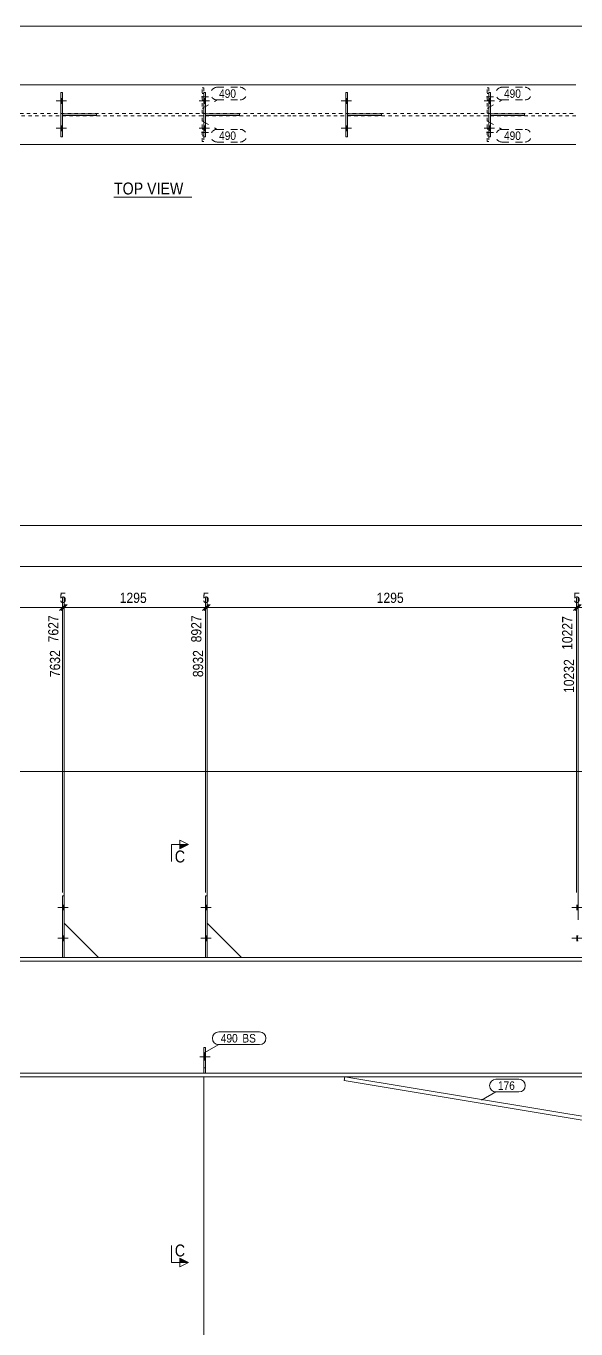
# Model space of a CAD drawing. Header units: millimetres. Extents: x 2 to 825, y 1 to 579.
# Drawn here: x 418.2 to 579.3, y 197.3 to 579 of the extents above; entities that cross this region are included whole.
import ezdxf

# ---------------------------------------------------------------- set-up
doc = ezdxf.new("R2010")
doc.units = ezdxf.units.MM
for name, pattern in [('XKITLINE00', [0]), ('XKITLINE01', [4, 1, -1, 1, -1]), ('XKITLINE02', [4, 2, -2])]:
    doc.linetypes.add(name, pattern=pattern)
for name, color, linetype, lineweight in [('Bolt', 3, 'Continuous', 0), ('Dimensions', 7, 'Continuous', 0), ('DrawingSheet', 5, 'Continuous', 0), ('OtherObjectType', 7, 'Continuous', 0), ('Part', 2, 'Continuous', 0), ('PartMark', 7, 'Continuous', 0), ('Section', 6, 'Continuous', 0)]:
    doc.layers.add(name, color=color, linetype=linetype, lineweight=lineweight)
doc.styles.add('ARIAL', font='ARIAL.TTF')

# ---------------------------------------------------------------- blocks, each defined once
blk = doc.blocks.new('*A20')
at = {"layer": 'Part', "color": 2, "linetype": 'XKITLINE00', "lineweight": 0}
for p, q in [((412.88, 306.14), (454.36, 306.14)), ((454.46, 306.14), (496.26, 306.14)), ((496.36, 306.14), (703.03, 306.14)), ((454.36, 305.04), (412.88, 305.04)), ((496.26, 305.04), (454.46, 305.04)), ((704.13, 305.04), (496.36, 305.04)), ((454.36, 272.24), (412.88, 272.24)), ((412.88, 271.14), (454.36, 271.14)), ((496.26, 272.24), (454.46, 272.24)), ((454.46, 271.14), (496.26, 271.14)), ((712.35, 272.24), (496.36, 272.24)), ((496.36, 271.14), (712.23, 271.14))]:
    blk.add_line(p, q, dxfattribs=at)
at = {"layer": 'Part', "color": 7, "linetype": 'XKITLINE01', "lineweight": 0}
for p, q in [((454.36, 306.13), (412.88, 306.13)), ((496.26, 306.13), (454.46, 306.13)), ((703.03, 306.13), (496.36, 306.13))]:
    blk.add_line(p, q, dxfattribs=at)
blk = doc.blocks.new('*A22')
at = {"layer": 'Part', "color": 2, "linetype": 'XKITLINE00', "lineweight": 0}
for p, q in [((471.26, 324.14), (470.76, 324.14)), ((470.76, 324.14), (470.76, 306.14)), ((471.26, 306.14), (471.26, 324.14))]:
    blk.add_line(p, q, dxfattribs=at)
at = {"layer": 'Part', "color": 7, "linetype": 'XKITLINE01', "lineweight": 0}
blk.add_line((470.76, 306.14), (471.26, 306.14), dxfattribs=at)
blk = doc.blocks.new('*A23')
at = {"layer": 'Part', "color": 2, "linetype": 'XKITLINE00', "lineweight": 0}
blk.add_line((481.26, 306.14), (471.26, 316.14), dxfattribs=at)
at = {"layer": 'Part', "color": 7, "linetype": 'XKITLINE01', "lineweight": 0}
for p, q in [((471.26, 316.14), (471.26, 306.14)), ((471.26, 306.14), (481.26, 306.14))]:
    blk.add_line(p, q, dxfattribs=at)
blk = doc.blocks.new('*A24')
at = {"layer": 'Part', "color": 7, "linetype": 'XKITLINE01', "lineweight": 0}
for p, q in [((470.26, 279.74), (470.26, 272.24)), ((470.76, 279.74), (470.26, 279.74)), ((470.76, 272.24), (470.76, 279.74)), ((470.26, 273.74), (470.76, 273.74)), ((470.26, 272.24), (470.76, 272.24))]:
    blk.add_line(p, q, dxfattribs=at)
blk = doc.blocks.new('*A27')
at = {"layer": 'Part', "color": 2, "linetype": 'XKITLINE00', "lineweight": 0}
blk.add_line((439.36, 306.14), (429.36, 316.14), dxfattribs=at)
at = {"layer": 'Part', "color": 7, "linetype": 'XKITLINE01', "lineweight": 0}
for p, q in [((429.36, 316.14), (429.36, 306.14)), ((429.36, 306.14), (439.36, 306.14))]:
    blk.add_line(p, q, dxfattribs=at)
blk = doc.blocks.new('*A34')
at = {"layer": 'Part', "color": 2, "linetype": 'XKITLINE00', "lineweight": 0}
for p, q in [((470.26, 272.24), (470.26, 279.74)), ((470.26, 279.74), (470.76, 279.74)), ((470.76, 279.74), (470.76, 272.24))]:
    blk.add_line(p, q, dxfattribs=at)
at = {"layer": 'Part', "color": 7, "linetype": 'XKITLINE01', "lineweight": 0}
for p, q in [((470.26, 273.74), (470.76, 273.74)), ((470.76, 272.24), (470.26, 272.24))]:
    blk.add_line(p, q, dxfattribs=at)
blk = doc.blocks.new('*A35')
at = {"layer": 'Part', "color": 2, "linetype": 'XKITLINE00', "lineweight": 0}
for p, q in [((429.36, 324.14), (428.86, 324.14)), ((428.86, 324.14), (428.86, 306.14)), ((429.36, 306.14), (429.36, 324.14))]:
    blk.add_line(p, q, dxfattribs=at)
at = {"layer": 'Part', "color": 7, "linetype": 'XKITLINE01', "lineweight": 0}
blk.add_line((428.86, 306.14), (429.36, 306.14), dxfattribs=at)
blk = doc.blocks.new('*A51')
at = {"layer": 'Part', "color": 2, "linetype": 'XKITLINE00', "lineweight": 0}
for p, q in [((511.36, 270.05), (511.54, 271.14)), ((708.78, 238.42), (511.54, 271.14)), ((712.08, 269.69), (710.77, 271.14)), ((708.67, 237.33), (511.36, 270.05))]:
    blk.add_line(p, q, dxfattribs=at)
at = {"layer": 'Part', "color": 7, "linetype": 'XKITLINE01', "lineweight": 0}
for p, q in [((710.77, 271.14), (511.54, 271.14)), ((712.08, 269.69), (708.67, 237.33))]:
    blk.add_line(p, q, dxfattribs=at)
blk = doc.blocks.new('*A56')
at = {"layer": 'Bolt'}
for points in [[(579.44, 321.44), (579.94, 321.44), (579.94, 320.04), (579.44, 320.04)], [(579.44, 321.44), (579.94, 321.44), (579.94, 320.04), (579.44, 320.04)], [(579.44, 312.44), (579.94, 312.44), (579.94, 311.04), (579.44, 311.04)], [(579.44, 312.44), (579.94, 312.44), (579.94, 311.04), (579.44, 311.04)]]:
    blk.add_hatch(color=3, dxfattribs=at).paths.add_polyline_path(points, flags=17)
at = {"layer": 'Bolt', "color": 3, "linetype": 'XKITLINE00', "lineweight": 0}
for p, q in [((581.1, 320.74), (578.1, 320.74)), ((581.1, 320.74), (578.1, 320.74)), ((579.94, 321.44), (579.44, 321.44)), ((579.94, 321.44), (579.44, 321.44)), ((579.94, 320.04), (579.44, 320.04)), ((579.94, 320.04), (579.44, 320.04)), ((581.1, 311.74), (578.1, 311.74)), ((581.1, 311.74), (578.1, 311.74)), ((579.94, 312.44), (579.44, 312.44)), ((579.94, 312.44), (579.44, 312.44)), ((579.94, 311.04), (579.44, 311.04)), ((579.94, 311.04), (579.44, 311.04))]:
    blk.add_line(p, q, dxfattribs=at)
blk = doc.blocks.new('*A57')
at = {"layer": 'Bolt'}
for points in [[(470.76, 321.44), (471.26, 321.44), (471.26, 320.04), (470.76, 320.04)], [(470.76, 321.44), (471.26, 321.44), (471.26, 320.04), (470.76, 320.04)], [(470.76, 312.44), (471.26, 312.44), (471.26, 311.04), (470.76, 311.04)], [(470.76, 312.44), (471.26, 312.44), (471.26, 311.04), (470.76, 311.04)]]:
    blk.add_hatch(color=3, dxfattribs=at).paths.add_polyline_path(points, flags=17)
at = {"layer": 'Bolt', "color": 3, "linetype": 'XKITLINE00', "lineweight": 0}
for p, q in [((472.42, 320.74), (469.42, 320.74)), ((472.42, 320.74), (469.42, 320.74)), ((471.26, 321.44), (470.76, 321.44)), ((471.26, 321.44), (470.76, 321.44)), ((471.26, 320.04), (470.76, 320.04)), ((471.26, 320.04), (470.76, 320.04)), ((472.42, 311.74), (469.42, 311.74)), ((472.42, 311.74), (469.42, 311.74)), ((471.26, 312.44), (470.76, 312.44)), ((471.26, 312.44), (470.76, 312.44)), ((471.26, 311.04), (470.76, 311.04)), ((471.26, 311.04), (470.76, 311.04))]:
    blk.add_line(p, q, dxfattribs=at)
blk = doc.blocks.new('*A58')
at = {"layer": 'Bolt', "color": 3, "linetype": 'XKITLINE02', "lineweight": 0}
for p, q in [((472.11, 277.04), (469.11, 277.04)), ((470.76, 278.02), (470.26, 278.02)), ((470.76, 276.06), (470.26, 276.06))]:
    blk.add_line(p, q, dxfattribs=at)
blk = doc.blocks.new('*A64')
at = {"layer": 'Bolt'}
blk.add_hatch(color=3, dxfattribs=at).paths.add_polyline_path([(470.76, 276.06), (470.26, 276.06), (470.26, 278.02), (470.76, 278.02)], flags=17)
at = {"layer": 'Bolt', "color": 3, "linetype": 'XKITLINE00', "lineweight": 0}
for p, q in [((472.11, 277.04), (469.11, 277.04)), ((470.76, 278.02), (470.26, 278.02)), ((470.76, 276.06), (470.26, 276.06))]:
    blk.add_line(p, q, dxfattribs=at)
blk = doc.blocks.new('*A65')
at = {"layer": 'Bolt'}
for points in [[(428.86, 321.44), (429.36, 321.44), (429.36, 320.04), (428.86, 320.04)], [(428.86, 321.44), (429.36, 321.44), (429.36, 320.04), (428.86, 320.04)], [(428.86, 312.44), (429.36, 312.44), (429.36, 311.04), (428.86, 311.04)], [(428.86, 312.44), (429.36, 312.44), (429.36, 311.04), (428.86, 311.04)]]:
    blk.add_hatch(color=3, dxfattribs=at).paths.add_polyline_path(points, flags=17)
at = {"layer": 'Bolt', "color": 3, "linetype": 'XKITLINE00', "lineweight": 0}
for p, q in [((430.52, 320.74), (427.52, 320.74)), ((430.52, 320.74), (427.52, 320.74)), ((429.36, 321.44), (428.86, 321.44)), ((429.36, 321.44), (428.86, 321.44)), ((429.36, 320.04), (428.86, 320.04)), ((429.36, 320.04), (428.86, 320.04)), ((430.52, 311.74), (427.52, 311.74)), ((430.52, 311.74), (427.52, 311.74)), ((429.36, 312.44), (428.86, 312.44)), ((429.36, 312.44), (428.86, 312.44)), ((429.36, 311.04), (428.86, 311.04)), ((429.36, 311.04), (428.86, 311.04))]:
    blk.add_line(p, q, dxfattribs=at)
blk = doc.blocks.new('*A67')
at = {"layer": 'Bolt'}
for points in [[(428.36, 557.75), (428.86, 557.75), (428.86, 556.35), (428.36, 556.35)], [(428.36, 557.75), (428.86, 557.75), (428.86, 556.35), (428.36, 556.35)], [(428.36, 549.75), (428.86, 549.75), (428.86, 548.35), (428.36, 548.35)], [(428.36, 549.75), (428.86, 549.75), (428.86, 548.35), (428.36, 548.35)]]:
    blk.add_hatch(color=3, dxfattribs=at).paths.add_polyline_path(points, flags=17)
at = {"layer": 'Bolt', "color": 3, "linetype": 'XKITLINE00', "lineweight": 0}
for p, q in [((428.86, 557.75), (428.36, 557.75)), ((428.86, 557.75), (428.36, 557.75)), ((430.02, 557.05), (427.02, 557.05)), ((430.02, 557.05), (427.02, 557.05)), ((428.86, 556.35), (428.36, 556.35)), ((428.86, 556.35), (428.36, 556.35)), ((428.86, 549.75), (428.36, 549.75)), ((428.86, 549.75), (428.36, 549.75)), ((430.02, 549.05), (427.02, 549.05)), ((430.02, 549.05), (427.02, 549.05)), ((428.86, 548.35), (428.36, 548.35)), ((428.86, 548.35), (428.36, 548.35))]:
    blk.add_line(p, q, dxfattribs=at)
blk = doc.blocks.new('*A78')
at = {"layer": 'Part', "color": 2, "linetype": 'XKITLINE00', "lineweight": 0}
for p, q in [((453.86, 561.8), (412.38, 561.8)), ((495.76, 561.8), (453.96, 561.8)), ((537.34, 561.8), (495.86, 561.8)), ((579.24, 561.8), (537.44, 561.8)), ((453.86, 544.3), (412.38, 544.3)), ((495.76, 544.3), (453.96, 544.3)), ((537.34, 544.3), (495.86, 544.3)), ((579.24, 544.3), (537.44, 544.3))]:
    blk.add_line(p, q, dxfattribs=at)
at = {"layer": 'Part', "color": 7, "linetype": 'XKITLINE01', "lineweight": 0}
for p, q in [((412.38, 553.4), (453.86, 553.4)), ((453.86, 552.7), (412.38, 552.7)), ((453.96, 553.4), (495.76, 553.4)), ((495.76, 552.7), (453.96, 552.7)), ((495.86, 553.4), (537.34, 553.4)), ((537.34, 552.7), (495.86, 552.7)), ((537.44, 553.4), (579.24, 553.4)), ((579.24, 552.7), (537.44, 552.7))]:
    blk.add_line(p, q, dxfattribs=at)
blk = doc.blocks.new('*A80')
at = {"layer": 'Part', "color": 2, "linetype": 'XKITLINE00', "lineweight": 0}
for p, q in [((553.74, 546.55), (553.74, 559.55)), ((553.74, 559.55), (554.24, 559.55)), ((554.24, 559.55), (554.24, 546.55)), ((554.24, 546.55), (553.74, 546.55))]:
    blk.add_line(p, q, dxfattribs=at)
blk = doc.blocks.new('*A81')
at = {"layer": 'Part', "color": 2, "linetype": 'XKITLINE00', "lineweight": 0}
for p, q in [((554.24, 553.3), (564.24, 553.3)), ((564.24, 552.8), (554.24, 552.8)), ((564.24, 552.8), (564.24, 553.3))]:
    blk.add_line(p, q, dxfattribs=at)
at = {"layer": 'Part', "color": 7, "linetype": 'XKITLINE01', "lineweight": 0}
blk.add_line((554.24, 552.8), (554.24, 553.3), dxfattribs=at)
blk.add_line((554.24, 552.8), (554.24, 553.3), dxfattribs=at)
blk = doc.blocks.new('*A82')
at = {"layer": 'Part', "color": 7, "linetype": 'XKITLINE01', "lineweight": 0}
for p, q in [((553.24, 553.45), (553.24, 560.95)), ((553.24, 560.95), (553.74, 560.95)), ((553.74, 560.95), (553.74, 553.45)), ((553.24, 554.95), (553.74, 554.95)), ((553.74, 553.45), (553.24, 553.45))]:
    blk.add_line(p, q, dxfattribs=at)
blk = doc.blocks.new('*A85')
at = {"layer": 'Part', "color": 2, "linetype": 'XKITLINE00', "lineweight": 0}
for p, q in [((512.34, 553.3), (522.34, 553.3)), ((522.34, 552.8), (512.34, 552.8)), ((522.34, 552.8), (522.34, 553.3))]:
    blk.add_line(p, q, dxfattribs=at)
at = {"layer": 'Part', "color": 7, "linetype": 'XKITLINE01', "lineweight": 0}
blk.add_line((512.34, 552.8), (512.34, 553.3), dxfattribs=at)
blk.add_line((512.34, 552.8), (512.34, 553.3), dxfattribs=at)
blk = doc.blocks.new('*A88')
at = {"layer": 'Part', "color": 2, "linetype": 'XKITLINE00', "lineweight": 0}
for p, q in [((470.26, 546.55), (470.26, 559.55)), ((470.26, 559.55), (470.76, 559.55)), ((470.76, 559.55), (470.76, 546.55)), ((470.76, 546.55), (470.26, 546.55))]:
    blk.add_line(p, q, dxfattribs=at)
blk = doc.blocks.new('*A89')
at = {"layer": 'Part', "color": 2, "linetype": 'XKITLINE00', "lineweight": 0}
for p, q in [((470.76, 553.3), (480.76, 553.3)), ((480.76, 552.8), (470.76, 552.8)), ((480.76, 552.8), (480.76, 553.3))]:
    blk.add_line(p, q, dxfattribs=at)
at = {"layer": 'Part', "color": 7, "linetype": 'XKITLINE01', "lineweight": 0}
blk.add_line((470.76, 552.8), (470.76, 553.3), dxfattribs=at)
blk.add_line((470.76, 552.8), (470.76, 553.3), dxfattribs=at)
blk = doc.blocks.new('*A90')
at = {"layer": 'Part', "color": 7, "linetype": 'XKITLINE01', "lineweight": 0}
for p, q in [((469.76, 545.15), (469.76, 552.65)), ((469.76, 552.65), (470.26, 552.65)), ((469.76, 551.15), (470.26, 551.15)), ((470.26, 552.65), (470.26, 545.15)), ((470.26, 545.15), (469.76, 545.15))]:
    blk.add_line(p, q, dxfattribs=at)
blk = doc.blocks.new('*A91')
at = {"layer": 'Part', "color": 7, "linetype": 'XKITLINE01', "lineweight": 0}
for p, q in [((469.76, 553.45), (469.76, 560.95)), ((469.76, 560.95), (470.26, 560.95)), ((470.26, 560.95), (470.26, 553.45)), ((469.76, 554.95), (470.26, 554.95)), ((470.26, 553.45), (469.76, 553.45))]:
    blk.add_line(p, q, dxfattribs=at)
blk = doc.blocks.new('*A92')
at = {"layer": 'Part', "color": 7, "linetype": 'XKITLINE01', "lineweight": 0}
for p, q in [((553.24, 545.15), (553.24, 552.65)), ((553.24, 552.65), (553.74, 552.65)), ((553.24, 551.15), (553.74, 551.15)), ((553.74, 552.65), (553.74, 545.15)), ((553.74, 545.15), (553.24, 545.15))]:
    blk.add_line(p, q, dxfattribs=at)
blk = doc.blocks.new('*A93')
at = {"layer": 'Part', "color": 2, "linetype": 'XKITLINE00', "lineweight": 0}
for p, q in [((511.84, 546.55), (511.84, 559.55)), ((511.84, 559.55), (512.34, 559.55)), ((512.34, 559.55), (512.34, 546.55)), ((512.34, 546.55), (511.84, 546.55))]:
    blk.add_line(p, q, dxfattribs=at)
blk = doc.blocks.new('*A95')
at = {"layer": 'Part', "color": 2, "linetype": 'XKITLINE00', "lineweight": 0}
for p, q in [((428.36, 546.55), (428.36, 559.55)), ((428.36, 559.55), (428.86, 559.55)), ((428.86, 559.55), (428.86, 546.55)), ((428.86, 546.55), (428.36, 546.55))]:
    blk.add_line(p, q, dxfattribs=at)
blk = doc.blocks.new('*A96')
at = {"layer": 'Part', "color": 2, "linetype": 'XKITLINE00', "lineweight": 0}
for p, q in [((428.86, 553.3), (438.86, 553.3)), ((438.86, 552.8), (428.86, 552.8)), ((438.86, 552.8), (438.86, 553.3))]:
    blk.add_line(p, q, dxfattribs=at)
at = {"layer": 'Part', "color": 7, "linetype": 'XKITLINE01', "lineweight": 0}
blk.add_line((428.86, 552.8), (428.86, 553.3), dxfattribs=at)
blk.add_line((428.86, 552.8), (428.86, 553.3), dxfattribs=at)
blk = doc.blocks.new('*A115')
at = {"layer": 'Bolt'}
for points in [[(553.74, 557.75), (554.24, 557.75), (554.24, 556.35), (553.74, 556.35)], [(553.74, 557.75), (554.24, 557.75), (554.24, 556.35), (553.74, 556.35)], [(553.74, 549.75), (554.24, 549.75), (554.24, 548.35), (553.74, 548.35)], [(553.74, 549.75), (554.24, 549.75), (554.24, 548.35), (553.74, 548.35)]]:
    blk.add_hatch(color=3, dxfattribs=at).paths.add_polyline_path(points, flags=17)
at = {"layer": 'Bolt', "color": 3, "linetype": 'XKITLINE00', "lineweight": 0}
for p, q in [((554.24, 557.75), (553.74, 557.75)), ((554.24, 557.75), (553.74, 557.75)), ((555.4, 557.05), (552.4, 557.05)), ((555.4, 557.05), (552.4, 557.05)), ((554.24, 556.35), (553.74, 556.35)), ((554.24, 556.35), (553.74, 556.35)), ((554.24, 549.75), (553.74, 549.75)), ((554.24, 549.75), (553.74, 549.75)), ((555.4, 549.05), (552.4, 549.05)), ((555.4, 549.05), (552.4, 549.05)), ((554.24, 548.35), (553.74, 548.35)), ((554.24, 548.35), (553.74, 548.35))]:
    blk.add_line(p, q, dxfattribs=at)
blk = doc.blocks.new('*A116')
at = {"layer": 'Bolt', "color": 3, "linetype": 'XKITLINE02', "lineweight": 0}
for p, q in [((555.09, 558.25), (552.09, 558.25)), ((553.74, 559.23), (553.24, 559.23)), ((553.74, 557.27), (553.24, 557.27))]:
    blk.add_line(p, q, dxfattribs=at)
blk = doc.blocks.new('*A119')
at = {"layer": 'Bolt'}
for points in [[(470.26, 557.75), (470.76, 557.75), (470.76, 556.35), (470.26, 556.35)], [(470.26, 557.75), (470.76, 557.75), (470.76, 556.35), (470.26, 556.35)], [(470.26, 549.75), (470.76, 549.75), (470.76, 548.35), (470.26, 548.35)], [(470.26, 549.75), (470.76, 549.75), (470.76, 548.35), (470.26, 548.35)]]:
    blk.add_hatch(color=3, dxfattribs=at).paths.add_polyline_path(points, flags=17)
at = {"layer": 'Bolt', "color": 3, "linetype": 'XKITLINE00', "lineweight": 0}
for p, q in [((470.76, 557.75), (470.26, 557.75)), ((470.76, 557.75), (470.26, 557.75)), ((471.92, 557.05), (468.92, 557.05)), ((471.92, 557.05), (468.92, 557.05)), ((470.76, 556.35), (470.26, 556.35)), ((470.76, 556.35), (470.26, 556.35)), ((470.76, 549.75), (470.26, 549.75)), ((470.76, 549.75), (470.26, 549.75)), ((471.92, 549.05), (468.92, 549.05)), ((471.92, 549.05), (468.92, 549.05)), ((470.76, 548.35), (470.26, 548.35)), ((470.76, 548.35), (470.26, 548.35))]:
    blk.add_line(p, q, dxfattribs=at)
blk = doc.blocks.new('*A120')
at = {"layer": 'Bolt', "color": 3, "linetype": 'XKITLINE02', "lineweight": 0}
for p, q in [((471.61, 547.85), (468.61, 547.85)), ((470.26, 548.83), (469.76, 548.83)), ((470.26, 546.87), (469.76, 546.87))]:
    blk.add_line(p, q, dxfattribs=at)
blk = doc.blocks.new('*A121')
at = {"layer": 'Bolt', "color": 3, "linetype": 'XKITLINE02', "lineweight": 0}
for p, q in [((471.61, 558.25), (468.61, 558.25)), ((470.26, 559.23), (469.76, 559.23)), ((470.26, 557.27), (469.76, 557.27))]:
    blk.add_line(p, q, dxfattribs=at)
blk = doc.blocks.new('*A122')
at = {"layer": 'Bolt', "color": 3, "linetype": 'XKITLINE02', "lineweight": 0}
for p, q in [((555.09, 547.85), (552.09, 547.85)), ((553.74, 548.83), (553.24, 548.83)), ((553.74, 546.87), (553.24, 546.87))]:
    blk.add_line(p, q, dxfattribs=at)
blk = doc.blocks.new('*A123')
at = {"layer": 'Bolt'}
for points in [[(511.84, 557.75), (512.34, 557.75), (512.34, 556.35), (511.84, 556.35)], [(511.84, 557.75), (512.34, 557.75), (512.34, 556.35), (511.84, 556.35)], [(511.84, 549.75), (512.34, 549.75), (512.34, 548.35), (511.84, 548.35)], [(511.84, 549.75), (512.34, 549.75), (512.34, 548.35), (511.84, 548.35)]]:
    blk.add_hatch(color=3, dxfattribs=at).paths.add_polyline_path(points, flags=17)
at = {"layer": 'Bolt', "color": 3, "linetype": 'XKITLINE00', "lineweight": 0}
for p, q in [((512.34, 557.75), (511.84, 557.75)), ((512.34, 557.75), (511.84, 557.75)), ((513.5, 557.05), (510.5, 557.05)), ((513.5, 557.05), (510.5, 557.05)), ((512.34, 556.35), (511.84, 556.35)), ((512.34, 556.35), (511.84, 556.35)), ((512.34, 549.75), (511.84, 549.75)), ((512.34, 549.75), (511.84, 549.75)), ((513.5, 549.05), (510.5, 549.05)), ((513.5, 549.05), (510.5, 549.05)), ((512.34, 548.35), (511.84, 548.35)), ((512.34, 548.35), (511.84, 548.35))]:
    blk.add_line(p, q, dxfattribs=at)
blk = doc.blocks.new('*A169')
at = {"layer": 'DrawingSheet', "color": 5, "linetype": 'XKITLINE00', "lineweight": 0}
blk.add_line((825, 579), (5, 579), dxfattribs=at)
blk = doc.blocks.new('*A177')
at = {"layer": 'Dimensions', "color": 7, "linetype": 'XKITLINE00', "lineweight": 0}
blk.add_line((31.33, 432.64), (717.65, 432.64), dxfattribs=at)
blk = doc.blocks.new('*A187')
at = {"layer": 'Dimensions', "color": 7, "linetype": 'XKITLINE00', "lineweight": 0}
blk.add_line((37.08, 420.64), (715.66, 420.64), dxfattribs=at)
blk = doc.blocks.new('*A188')
at = {"layer": 'Dimensions', "color": 7, "linetype": 'XKITLINE00', "lineweight": 0}
for p, q in [((580.79, 409.49), (579.09, 407.79)), ((579.94, 317.14), (579.94, 411.49)), ((579.94, 408.64), (694.44, 408.64)), ((695.29, 409.49), (693.59, 407.79)), ((694.44, 325.14), (694.44, 411.49))]:
    blk.add_line(p, q, dxfattribs=at)
at = {"layer": 'Dimensions', "color": 3}
for p in [(579.94, 408.64), (694.44, 408.64)]:
    blk.add_point(p, dxfattribs=at)
at = {"layer": 'Dimensions', "color": 3, "style": 'ARIAL', "width": 0.85}
blk.add_text('1145', height=3, dxfattribs=at).set_placement((632.74, 409.99))
blk.add_text('11377', height=3, rotation=90.0002, dxfattribs=at).set_placement((693.24, 396.21))
blk = doc.blocks.new('*A192')
at = {"layer": 'Dimensions', "color": 7, "linetype": 'XKITLINE00', "lineweight": 0}
for p, q in [((386.78, 271.24), (386.78, 182.24)), ((470.26, 271.24), (470.26, 182.24)), ((387.63, 185.49), (385.93, 183.79)), ((386.78, 184.64), (470.26, 184.64)), ((471.11, 185.49), (469.41, 183.79))]:
    blk.add_line(p, q, dxfattribs=at)
at = {"layer": 'Dimensions', "color": 3}
for p in [(386.78, 184.64), (470.26, 184.64)]:
    blk.add_point(p, dxfattribs=at)
at = {"layer": 'Dimensions', "color": 3, "style": 'ARIAL', "width": 0.85}
blk.add_text('8922', height=3, rotation=90.0002, dxfattribs=at).set_placement((469.06, 185.94))
blk.add_text('2600', height=3, dxfattribs=at).set_placement((424.07, 185.99))
blk = doc.blocks.new('*A193')
at = {"layer": 'Dimensions', "color": 7, "linetype": 'XKITLINE00', "lineweight": 0}
for p, q in [((470.26, 271.24), (470.26, 182.24)), ((693.94, 239.8), (693.94, 182.24)), ((471.11, 185.49), (469.41, 183.79)), ((470.26, 184.64), (693.94, 184.64)), ((694.79, 185.49), (693.09, 183.79))]:
    blk.add_line(p, q, dxfattribs=at)
at = {"layer": 'Dimensions', "color": 3}
for p in [(470.26, 184.64), (693.94, 184.64)]:
    blk.add_point(p, dxfattribs=at)
at = {"layer": 'Dimensions', "color": 3, "style": 'ARIAL', "width": 0.85}
blk.add_text('11372', height=3, rotation=90.0002, dxfattribs=at).set_placement((692.74, 185.94))
blk.add_text('2450', height=3, dxfattribs=at).set_placement((577.65, 185.99))
blk = doc.blocks.new('*A204')
at = {"layer": 'Dimensions', "color": 7, "linetype": 'XKITLINE00', "lineweight": 0}
blk.add_line((40.77, 360.64), (703.03, 360.64), dxfattribs=at)
blk = doc.blocks.new('*A210')
at = {"layer": 'PartMark', "color": 7, "linetype": 'XKITLINE00', "lineweight": 0}
for p, q in [((555.84, 270.43), (562.6, 270.43)), ((551.59, 264.34), (555.84, 266.73)), ((555.84, 266.73), (562.6, 266.73))]:
    blk.add_line(p, q, dxfattribs=at)
for centre, start, end in [((555.84, 268.58), 90, 270), ((562.6, 268.58), 270, 90)]:
    blk.add_arc(centre, 1.85, start, end, dxfattribs=at)
at = {"layer": 'PartMark', "color": 3, "style": 'ARIAL', "width": 0.85}
blk.add_text('176', height=2.5, dxfattribs=at).set_placement((556.44, 267.33))
blk = doc.blocks.new('*A219')
at = {"layer": 'PartMark', "color": 7, "linetype": 'XKITLINE00', "lineweight": 0}
for p, q in [((474.63, 284.3), (486.59, 284.3)), ((470.39, 278.21), (474.63, 280.6)), ((474.63, 280.6), (486.59, 280.6))]:
    blk.add_line(p, q, dxfattribs=at)
for centre, start, end in [((474.63, 282.45), 90, 270), ((486.59, 282.45), 270, 90)]:
    blk.add_arc(centre, 1.85, start, end, dxfattribs=at)
at = {"layer": 'PartMark', "color": 3, "style": 'ARIAL', "width": 0.85}
for s, p in [('490', (475.23, 281.2)), ('BS', (481.55, 281.2))]:
    blk.add_text(s, height=2.5, dxfattribs=at).set_placement(p)
blk = doc.blocks.new('*A223')
at = {"layer": 'Section'}
for points in [[(463.26, 339.2), (465.76, 339.2), (463.26, 337.95)], [(463.26, 218.02), (465.76, 216.77), (463.26, 216.77)]]:
    blk.add_hatch(color=3, dxfattribs=at).paths.add_polyline_path(points, flags=17)
at = {"layer": 'Section', "color": 3, "linetype": 'XKITLINE00', "lineweight": 0}
for p, q in [((463.26, 337.95), (463.26, 340.45)), ((463.26, 340.45), (465.76, 339.2)), ((465.76, 339.2), (463.26, 337.95)), ((465.76, 216.77), (463.26, 218.02)), ((463.26, 218.02), (463.26, 215.52)), ((465.76, 216.77), (463.26, 215.52))]:
    blk.add_line(p, q, dxfattribs=at)
at = {"layer": 'Section', "color": 1, "linetype": 'XKITLINE00', "lineweight": 0}
for p, q in [((460.76, 339.2), (460.76, 334.2)), ((460.76, 339.2), (465.76, 339.2)), ((460.76, 216.77), (460.76, 221.77)), ((460.76, 216.77), (465.76, 216.77))]:
    blk.add_line(p, q, dxfattribs=at)
at = {"layer": 'Section', "color": 7, "style": 'ARIAL', "width": 0.85}
for p in [(461.76, 333.95), (461.76, 218.52)]:
    blk.add_text('C', height=3.5, dxfattribs=at).set_placement(p)
blk = doc.blocks.new('*A239')
at = {"layer": 'Dimensions', "color": 7, "linetype": 'XKITLINE00', "lineweight": 0}
for p, q in [((388.63, 409.49), (386.93, 407.79)), ((387.78, 317.14), (387.78, 411.49)), ((387.78, 408.64), (428.86, 408.64)), ((429.71, 409.49), (428.01, 407.79)), ((428.86, 325.14), (428.86, 411.49))]:
    blk.add_line(p, q, dxfattribs=at)
at = {"layer": 'Dimensions', "color": 3}
for p in [(387.78, 408.64), (428.86, 408.64)]:
    blk.add_point(p, dxfattribs=at)
at = {"layer": 'Dimensions', "color": 3, "style": 'ARIAL', "width": 0.85}
blk.add_text('1295', height=3, dxfattribs=at).set_placement((403.87, 409.99))
blk.add_text('7627', height=3, rotation=90.0002, dxfattribs=at).set_placement((427.66, 398.44))
blk = doc.blocks.new('*A240')
at = {"layer": 'Dimensions', "color": 7, "linetype": 'XKITLINE00', "lineweight": 0}
for p, q in [((429.71, 409.49), (428.01, 407.79)), ((430.21, 409.49), (428.51, 407.79)), ((428.86, 325.14), (428.86, 411.49)), ((428.86, 408.64), (429.36, 408.64)), ((429.36, 317.14), (429.36, 411.49))]:
    blk.add_line(p, q, dxfattribs=at)
at = {"layer": 'Dimensions', "color": 3}
for p in [(428.86, 408.64), (429.36, 408.64)]:
    blk.add_point(p, dxfattribs=at)
at = {"layer": 'Dimensions', "color": 3, "style": 'ARIAL', "width": 0.85}
blk.add_text('5', height=3, dxfattribs=at).set_placement((428, 409.99))
blk.add_text('7632', height=3, rotation=90.0002, dxfattribs=at).set_placement((428.16, 388.24))
blk = doc.blocks.new('*A241')
at = {"layer": 'Dimensions', "color": 7, "linetype": 'XKITLINE00', "lineweight": 0}
for p, q in [((430.21, 409.49), (428.51, 407.79)), ((429.36, 317.14), (429.36, 411.49)), ((429.36, 408.64), (470.76, 408.64)), ((471.61, 409.49), (469.91, 407.79)), ((470.76, 325.14), (470.76, 411.49))]:
    blk.add_line(p, q, dxfattribs=at)
at = {"layer": 'Dimensions', "color": 3}
for p in [(429.36, 408.64), (470.76, 408.64)]:
    blk.add_point(p, dxfattribs=at)
at = {"layer": 'Dimensions', "color": 3, "style": 'ARIAL', "width": 0.85}
blk.add_text('1295', height=3, dxfattribs=at).set_placement((445.61, 409.99))
blk.add_text('8927', height=3, rotation=90.0002, dxfattribs=at).set_placement((469.56, 398.44))
blk = doc.blocks.new('*A242')
at = {"layer": 'Dimensions', "color": 7, "linetype": 'XKITLINE00', "lineweight": 0}
for p, q in [((471.61, 409.49), (469.91, 407.79)), ((472.11, 409.49), (470.41, 407.79)), ((470.76, 325.14), (470.76, 411.49)), ((470.76, 408.64), (471.26, 408.64)), ((471.26, 317.14), (471.26, 411.49))]:
    blk.add_line(p, q, dxfattribs=at)
at = {"layer": 'Dimensions', "color": 3}
for p in [(470.76, 408.64), (471.26, 408.64)]:
    blk.add_point(p, dxfattribs=at)
at = {"layer": 'Dimensions', "color": 3, "style": 'ARIAL', "width": 0.85}
blk.add_text('5', height=3, dxfattribs=at).set_placement((469.9, 409.99))
blk.add_text('8932', height=3, rotation=90.0002, dxfattribs=at).set_placement((470.06, 388.24))
blk = doc.blocks.new('*A243')
at = {"layer": 'Dimensions', "color": 7, "linetype": 'XKITLINE00', "lineweight": 0}
for p, q in [((472.11, 409.49), (470.41, 407.79)), ((471.26, 317.14), (471.26, 411.49)), ((471.26, 408.64), (579.44, 408.64)), ((580.29, 409.49), (578.59, 407.79)), ((579.44, 325.14), (579.44, 411.49))]:
    blk.add_line(p, q, dxfattribs=at)
at = {"layer": 'Dimensions', "color": 3}
for p in [(471.26, 408.64), (579.44, 408.64)]:
    blk.add_point(p, dxfattribs=at)
at = {"layer": 'Dimensions', "color": 3, "style": 'ARIAL', "width": 0.85}
blk.add_text('1295', height=3, dxfattribs=at).set_placement((520.9, 409.99))
blk.add_text('10227', height=3, rotation=90.0002, dxfattribs=at).set_placement((578.24, 396.21))
blk = doc.blocks.new('*A244')
at = {"layer": 'Dimensions', "color": 7, "linetype": 'XKITLINE00', "lineweight": 0}
for p, q in [((580.29, 409.49), (578.59, 407.79)), ((580.79, 409.49), (579.09, 407.79)), ((579.44, 325.14), (579.44, 411.49)), ((579.44, 408.64), (579.94, 408.64)), ((579.94, 317.14), (579.94, 411.49))]:
    blk.add_line(p, q, dxfattribs=at)
at = {"layer": 'Dimensions', "color": 3}
for p in [(579.44, 408.64), (579.94, 408.64)]:
    blk.add_point(p, dxfattribs=at)
at = {"layer": 'Dimensions', "color": 3, "style": 'ARIAL', "width": 0.85}
blk.add_text('5', height=3, dxfattribs=at).set_placement((578.57, 409.99))
blk.add_text('10232', height=3, rotation=90.0002, dxfattribs=at).set_placement((578.74, 383.61))
blk = doc.blocks.new('*A251')
at = {"layer": 'OtherObjectType', "color": 7, "linetype": 'XKITLINE00', "lineweight": 0}
blk.add_line((443.94, 528.91), (466.76, 528.91), dxfattribs=at)
at = {"layer": 'OtherObjectType', "color": 7, "style": 'ARIAL', "width": 0.85}
blk.add_text('TOP VIEW', height=3.5, dxfattribs=at).set_placement((443.94, 529.66))
blk = doc.blocks.new('*A275')
at = {"layer": 'PartMark', "color": 7, "linetype": 'XKITLINE02', "lineweight": 0}
for p, q in [((553.37, 551.12), (557.61, 548.73)), ((557.61, 548.73), (564.38, 548.73)), ((557.61, 545.03), (564.38, 545.03))]:
    blk.add_line(p, q, dxfattribs=at)
for centre, start, end in [((557.61, 546.88), 90, 270), ((564.38, 546.88), 270, 90)]:
    blk.add_arc(centre, 1.85, start, end, dxfattribs=at)
at = {"layer": 'PartMark', "color": 3, "style": 'ARIAL', "width": 0.85}
blk.add_text('490', height=2.5, dxfattribs=at).set_placement((558.21, 545.63))
blk = doc.blocks.new('*A276')
at = {"layer": 'PartMark', "color": 7, "linetype": 'XKITLINE02', "lineweight": 0}
for p, q in [((469.89, 554.98), (474.13, 557.37)), ((474.13, 561.07), (480.9, 561.07)), ((474.13, 557.37), (480.9, 557.37))]:
    blk.add_line(p, q, dxfattribs=at)
for centre, start, end in [((474.13, 559.22), 90, 270), ((480.9, 559.22), 270, 90)]:
    blk.add_arc(centre, 1.85, start, end, dxfattribs=at)
at = {"layer": 'PartMark', "color": 3, "style": 'ARIAL', "width": 0.85}
blk.add_text('490', height=2.5, dxfattribs=at).set_placement((474.73, 557.97))
blk = doc.blocks.new('*A277')
at = {"layer": 'PartMark', "color": 7, "linetype": 'XKITLINE02', "lineweight": 0}
for p, q in [((469.89, 551.12), (474.13, 548.73)), ((474.13, 548.73), (480.9, 548.73)), ((474.13, 545.03), (480.9, 545.03))]:
    blk.add_line(p, q, dxfattribs=at)
for centre, start, end in [((474.13, 546.88), 90, 270), ((480.9, 546.88), 270, 90)]:
    blk.add_arc(centre, 1.85, start, end, dxfattribs=at)
at = {"layer": 'PartMark', "color": 3, "style": 'ARIAL', "width": 0.85}
blk.add_text('490', height=2.5, dxfattribs=at).set_placement((474.73, 545.63))
blk = doc.blocks.new('*A279')
at = {"layer": 'PartMark', "color": 7, "linetype": 'XKITLINE02', "lineweight": 0}
for p, q in [((553.37, 554.98), (557.61, 557.37)), ((557.61, 561.07), (564.38, 561.07)), ((557.61, 557.37), (564.38, 557.37))]:
    blk.add_line(p, q, dxfattribs=at)
for centre, start, end in [((557.61, 559.22), 90, 270), ((564.38, 559.22), 270, 90)]:
    blk.add_arc(centre, 1.85, start, end, dxfattribs=at)
at = {"layer": 'PartMark', "color": 3, "style": 'ARIAL', "width": 0.85}
blk.add_text('490', height=2.5, dxfattribs=at).set_placement((558.21, 557.97))

msp = doc.modelspace()

# ---------------------------------------------------------------- block references
at = {"lineweight": 0}
for name in ['*A169', '*A67', '*A95', '*A121', '*A119', '*A91', '*A276', '*A88', '*A123', '*A93', '*A116', '*A115', '*A82', '*A279', '*A80', '*A96', '*A90', '*A277', '*A89', '*A85', '*A92', '*A275', '*A81', '*A120', '*A122', '*A251', '*A177', '*A187', '*A239', '*A240', '*A241', '*A242', '*A243', '*A244', '*A188', '*A204', '*A223', '*A65', '*A35', '*A57', '*A22', '*A56', '*A27', '*A23', '*A219', '*A24', '*A34', '*A58', '*A64', '*A192', '*A193', '*A51', '*A210']:
    msp.add_blockref(name, (0, 0), dxfattribs=at)
at = {"layer": 'Part', "lineweight": 0}
for name in ['*A78', '*A20']:
    msp.add_blockref(name, (0, 0), dxfattribs=at)

doc.saveas('drawing.dxf')
